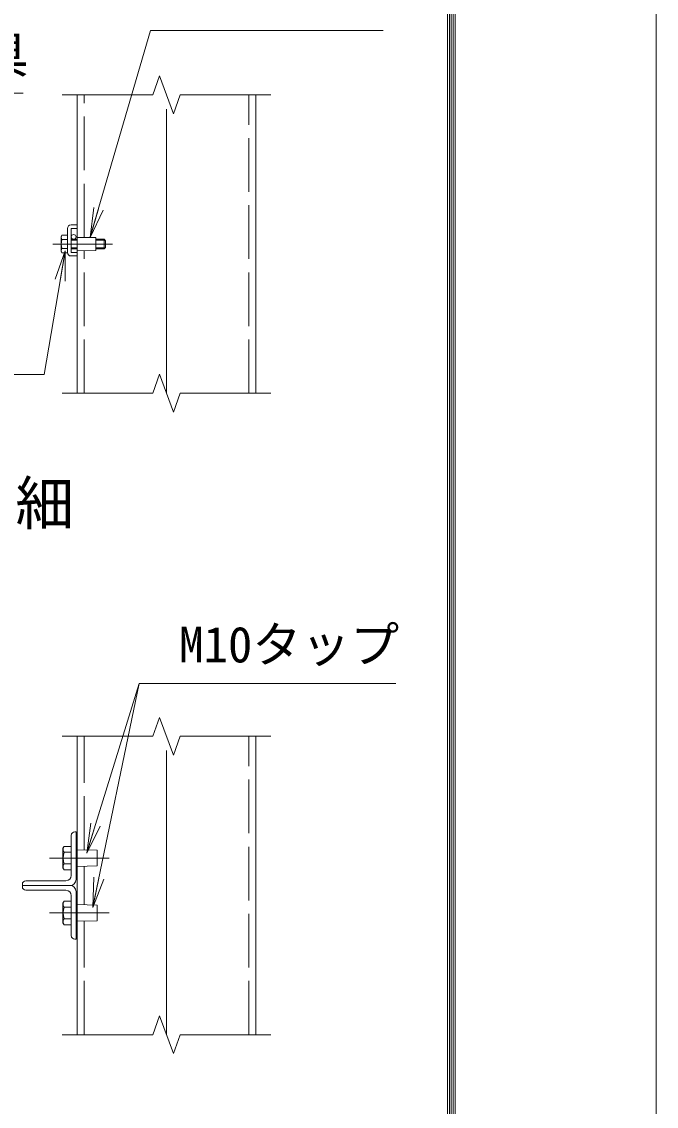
# Model space of a CAD drawing. Units: millimetres at full size; details may follow other scales. Extents: x -10500 to 10500, y -7425 to 7425.
# Drawn here: x 8372 to 10500, y 501 to 4137 of the extents above; entities that cross this region are included whole.
import ezdxf
from ezdxf.enums import TextEntityAlignment as Align

# ---------------------------------------------------------------- set-up
doc = ezdxf.new("R2010")
doc.units = ezdxf.units.MM
doc.header["$LTSCALE"] = 30
doc.linetypes.add('DASHED', pattern=[7.5, 6, -1.5])
doc.linetypes.add('USER1', pattern=[50.8, 31.75, -6.35, 6.35, -6.35])
for name, color, linetype, lineweight in [('0-0_D-STR-TXT', 7, 'Continuous', 13), ('0-1_D-STR-DIM', 7, 'Continuous', 13), ('0-2_D-BMK', 2, 'USER1', 13), ('0-3_D-STR3', 3, 'Continuous', 13), ('0-7_D-STR1', 1, 'Continuous', 18), ('0-8_0', 7, 'Continuous', 18), ('0-A_D-TTL-TXT', 7, 'Continuous', 13), ('0-C_D-TTL', 7, 'Continuous', 18)]:
    doc.layers.add(name, color=color, linetype=linetype, lineweight=lineweight)
doc.styles.add('ＭＳ ゴシック', font='')
doc.styles.get('ＭＳ ゴシック').set_extended_font_data('MS Gothic')

# ---------------------------------------------------------------- blocks, each defined once
blk = doc.blocks.new('_Open')
at = {"layer": '0-8_0'}
blk.add_line((-30, 5), (0, 0), dxfattribs=at)
blk.add_lwpolyline([(-30, -5), (0, 0), (-30, 0)], dxfattribs=at)

msp = doc.modelspace()

# ---------------------------------------------------------------- linework, layer by layer
at = {"layer": '0-0_D-STR-TXT'}
msp.add_line((8765.73, 1918.02), (8590.41, 1351.88), dxfattribs=at)
for points in [[(9584.48, 4107.26), (8804.36, 4107.26), (8601.99, 3415.38)], [(8377.3, 3897.27), (7442.25, 3897.27), (7069.11, 3432.74)], [(7426.69, 2954.42), (8446.77, 2954.42), (8517.65, 3366.85)], [(9627.08, 1918.02), (8765.73, 1918.02), (8610.87, 1169.5)]]:
    msp.add_lwpolyline(points, dxfattribs=at)
at = {"layer": '0-1_D-STR-DIM'}
for p, q in [((8834.35, 3954.77), (8811.26, 3891.34)), ((8880.52, 3827.91), (8834.35, 3954.77)), ((8507.44, 3891.34), (8811.26, 3891.34)), ((8903.61, 3891.34), (8880.52, 3827.91)), ((8903.61, 3891.34), (9207.44, 3891.34)), ((8834.35, 2954.77), (8811.26, 2891.34)), ((8880.52, 2827.91), (8834.35, 2954.77)), ((8507.44, 2891.34), (8811.26, 2891.34)), ((8903.61, 2891.34), (8880.52, 2827.91)), ((8903.61, 2891.34), (9207.44, 2891.34)), ((8834.35, 1804.77), (8811.26, 1741.34)), ((8880.52, 1677.91), (8834.35, 1804.77)), ((8507.44, 1741.34), (8811.26, 1741.34)), ((8903.61, 1741.34), (8880.52, 1677.91)), ((8903.61, 1741.34), (9207.44, 1741.34)), ((8834.35, 804.77), (8811.26, 741.34)), ((8880.52, 677.91), (8834.35, 804.77)), ((8507.44, 741.34), (8811.26, 741.34)), ((8903.61, 741.34), (8880.52, 677.91)), ((8903.61, 741.34), (9207.44, 741.34))]:
    msp.add_line(p, q, dxfattribs=at)
at = {"layer": '0-2_D-BMK'}
for p, q in [((8857.44, 2891.34), (8857.44, 3891.34)), ((8476.13, 3391.34), (8676.13, 3391.34)), ((8857.44, 741.34), (8857.44, 1741.34)), ((8665.04, 1333.34), (8465.04, 1333.34)), ((8665.04, 1149.34), (8465.04, 1149.34))]:
    msp.add_line(p, q, dxfattribs=at)
at = {"layer": '0-3_D-STR3'}
for p, q in [((8537.44, 3455.34), (8557.44, 3455.34)), ((8557.44, 3455.34), (8557.44, 3443.34)), ((8504.24, 3416.54), (8507.02, 3421.36)), ((8525.44, 3421.36), (8507.02, 3421.36)), ((8525.44, 3443.34), (8525.44, 3363.34)), ((8525.44, 3421.36), (8525.44, 3361.32)), ((8537.44, 3441.34), (8537.44, 3365.34)), ((8539.44, 3443.34), (8557.44, 3443.34)), ((8504.24, 3416.54), (8504.24, 3366.14)), ((8525.44, 3406.35), (8507.02, 3406.35)), ((8537.44, 3407.34), (8557.44, 3407.34)), ((8537.44, 3404.34), (8557.44, 3404.34)), ((8557.44, 3413.74), (8620.24, 3413.34)), ((8620.24, 3369.34), (8620.24, 3413.34)), ((8620.24, 3407.34), (8648.64, 3407.34)), ((8620.24, 3404.34), (8651.64, 3404.34)), ((8648.64, 3407.34), (8653.44, 3402.54)), ((8648.64, 3407.34), (8648.64, 3375.34)), ((8653.44, 3402.54), (8653.44, 3380.14)), ((8504.24, 3366.14), (8507.02, 3361.32)), ((8525.44, 3376.33), (8507.02, 3376.33)), ((8525.44, 3361.32), (8507.02, 3361.32)), ((8537.44, 3378.34), (8557.44, 3378.34)), ((8537.44, 3375.34), (8557.44, 3375.34)), ((8537.44, 3351.34), (8557.44, 3351.34)), ((8539.44, 3363.34), (8557.44, 3363.34)), ((8620.24, 3369.34), (8557.44, 3368.94)), ((8557.44, 3363.34), (8557.44, 3351.34)), ((8620.24, 3378.34), (8651.64, 3378.34)), ((8620.24, 3375.34), (8648.64, 3375.34)), ((8648.64, 3375.34), (8653.44, 3380.14)), ((8510.24, 1366.34), (8513.85, 1372.6)), ((8510.24, 1366.34), (8510.24, 1300.34)), ((8513.85, 1372.6), (8538.24, 1372.6)), ((8513.85, 1352.97), (8538.24, 1352.97)), ((8538.24, 1372.6), (8538.24, 1294.08)), ((8554.24, 1305.34), (8554.24, 1361.34)), ((8625.44, 1307.34), (8625.44, 1359.34)), ((8513.85, 1313.71), (8538.24, 1313.71)), ((8510.24, 1300.34), (8513.85, 1294.08)), ((8513.85, 1294.08), (8538.24, 1294.08)), ((8625.44, 1307.34), (8557.44, 1305.34)), ((8510.24, 1182.34), (8513.85, 1188.6)), ((8510.24, 1182.34), (8510.24, 1116.34)), ((8513.85, 1188.6), (8538.24, 1188.6)), ((8513.85, 1168.97), (8538.24, 1168.97)), ((8538.24, 1188.6), (8538.24, 1110.08)), ((8554.24, 1121.34), (8554.24, 1177.34)), ((8625.44, 1123.34), (8625.44, 1175.34)), ((8513.85, 1129.71), (8538.24, 1129.71)), ((8510.24, 1116.34), (8513.85, 1110.08)), ((8513.85, 1110.08), (8538.24, 1110.08)), ((8625.44, 1123.34), (8557.44, 1121.34))]:
    msp.add_line(p, q, dxfattribs=at)
for points in [[(8557.44, 1305.34), (8557.44, 1361.34), (8625.44, 1359.34)], [(8557.44, 1121.34), (8557.44, 1177.34), (8625.44, 1175.34)]]:
    msp.add_lwpolyline(points, dxfattribs=at)
msp.add_circle((8546.24, 3415.34), 8, dxfattribs=at)
for centre, radius, start, end in [((8537.44, 3443.34), 12, 90, 180), ((8517.99, 3413.86), 13.29, 145.61585, 214.38415), ((8539.44, 3441.34), 2, 90, 180), ((8554.38, 3391.34), 49.68, 162.4121, 197.5879), ((8517.99, 3368.82), 13.29, 145.61585, 214.38415), ((8537.44, 3363.34), 12, 180, 270), ((8539.44, 3365.34), 2, 180, 270), ((8528.19, 1362.78), 17.38, 145.61575, 214.38425), ((8575.78, 1333.34), 64.96, 162.41205, 197.58795), ((8555.84, 1361.34), 1.6, 0, 180), ((8528.19, 1303.89), 17.38, 145.61575, 214.38425), ((8555.84, 1305.34), 1.6, 180, 0), ((8528.19, 1178.78), 17.38, 145.61575, 214.38425), ((8575.78, 1149.34), 64.96, 162.41205, 197.58795), ((8555.84, 1177.34), 1.6, 0, 180), ((8528.19, 1119.89), 17.38, 145.61575, 214.38425), ((8555.84, 1121.34), 1.6, 180, 0)]:
    msp.add_arc(centre, radius, start, end, dxfattribs=at)
at = {"layer": '0-7_D-STR1'}
for p, q in [((8557.44, 3891.34), (8557.44, 2891.34)), ((9157.44, 2891.34), (9157.44, 3891.34)), ((8557.44, 1741.34), (8557.44, 741.34)), ((9157.44, 741.34), (9157.44, 1741.34)), ((8550.24, 1421.34), (8554.24, 1421.34)), ((8554.24, 1261.34), (8554.24, 1421.34)), ((8538.24, 1275.34), (8538.24, 1409.34)), ((8374.24, 1241.34), (8374.24, 1245.34)), ((8374.24, 1241.34), (8534.24, 1241.34)), ((8374.24, 1241.34), (8374.24, 1237.34)), ((8374.24, 1241.34), (8534.24, 1241.34)), ((8386.24, 1257.34), (8520.24, 1257.34)), ((8386.24, 1225.34), (8520.24, 1225.34)), ((8538.24, 1207.34), (8538.24, 1073.34)), ((8554.24, 1221.34), (8554.24, 1061.34)), ((8550.24, 1061.34), (8554.24, 1061.34))]:
    msp.add_line(p, q, dxfattribs=at)
at = {"layer": '0-7_D-STR1', "linetype": 'DASHED'}
for p, q in [((8581.44, 3413.59), (8581.44, 3891.34)), ((9133.44, 2891.34), (9133.44, 3891.34)), ((8581.44, 2891.34), (8581.44, 3369.09)), ((8581.44, 1360.63), (8581.44, 1741.34)), ((9133.44, 741.34), (9133.44, 1741.34)), ((8581.44, 1176.63), (8581.44, 1306.05)), ((8581.44, 741.34), (8581.44, 1122.05))]:
    msp.add_line(p, q, dxfattribs=at)
at = {"layer": '0-7_D-STR1'}
for centre, radius, start, end in [((8550.24, 1409.34), 12, 90, 180), ((8520.24, 1275.34), 18, 270, 0), ((8386.24, 1245.34), 12, 90, 180), ((8386.24, 1237.34), 12, 180, 270), ((8534.24, 1261.34), 20, 270, 0), ((8534.24, 1221.34), 20, 0, 90), ((8520.24, 1207.34), 18, 0, 90), ((8550.24, 1073.34), 12, 180, 270)]:
    msp.add_arc(centre, radius, start, end, dxfattribs=at)
at = {"layer": '0-C_D-TTL', "color": 2}
msp.add_lwpolyline([(-10500, 7425), (10500, 7425), (10500, -7425), (-10500, -7425)], close=True, dxfattribs=at)
at = {"layer": '0-C_D-TTL'}
for points in [[(-9825, 6875), (9825, 6875), (9825, -6875), (-9825, -6875)], [(-9818.75, 6868.75), (9818.75, 6868.75), (9818.75, -6868.75), (-9818.75, -6868.75)], [(-9812.5, 6862.5), (9812.5, 6862.5), (9812.5, -6862.5), (-9812.5, -6862.5)], [(-9806.25, 6856.25), (9806.25, 6856.25), (9806.25, -6856.25), (-9806.25, -6856.25)], [(-9800, 6850), (9800, 6850), (9800, -6850), (-9800, -6850)]]:
    msp.add_lwpolyline(points, close=True, dxfattribs=at)

# ---------------------------------------------------------------- block references
at = {"layer": '0-0_D-STR-TXT', "xscale": 3.333333, "yscale": 3.333333}
for p, rotation in [((8601.43, 3413.46), 253.69669), ((8517.99, 3368.82), 80.24827), ((8589.82, 1349.97), 252.79295), ((8610.46, 1167.55), 258.31083)]:
    msp.add_blockref('_Open', p, dxfattribs=dict(at, rotation=rotation))

# ---------------------------------------------------------------- texts
at = {"layer": '0-0_D-STR-TXT', "style": 'ＭＳ ゴシック'}
for s, p in [('網押え金具', (7574.64, 3929.37)), ('M10タップ', (8899.92, 1952.83))]:
    msp.add_text(s, height=120.3, dxfattribs=at).set_placement(p, align=Align.BOTTOM_LEFT)
at = {"layer": '0-A_D-TTL-TXT', "style": 'ＭＳ ゴシック'}
msp.add_text('中間鉄線取付詳細', height=144.3, dxfattribs=at).set_placement((6972.77, 2407.31), align=Align.BOTTOM_LEFT)

doc.saveas('drawing.dxf')
